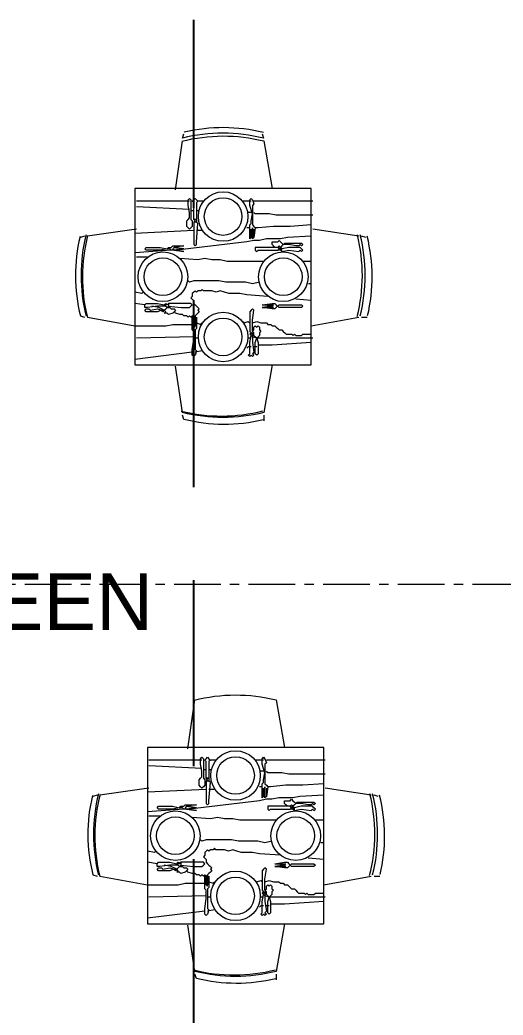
# Model space of a CAD drawing. Header units: millimetres. Extents: x 26027 to 581921, y 7230 to 233891.
# Drawn here: x 469147 to 470792, y 213980 to 217367 of the extents above; entities that cross this region are included whole.
import ezdxf

# ---------------------------------------------------------------- set-up
doc = ezdxf.new("R2010")
doc.units = ezdxf.units.MM
doc.header["$LTSCALE"] = 5
doc.linetypes.add('CENTER', pattern=[50.8, 31.75, -6.35, 6.35, -6.35])
for name, color, linetype in [('axes', 9, 'Continuous'), ('PDF2_Geometry', 7, 'Continuous'), ('PDF_Text', 7, 'Continuous')]:
    doc.layers.add(name, color=color, linetype=linetype)
doc.layers.add('PDF_Geometry', color=7, linetype='Continuous', true_color=0x809a5e)
doc.styles.add('PDF Arial', font='arial.ttf')

msp = doc.modelspace()

# ---------------------------------------------------------------- linework, layer by layer
at = {"layer": 'axes', "linetype": 'CENTER', "lineweight": 0}
msp.add_line((484308.8, 215445.3, 0), (460683, 215445.3, 0), dxfattribs=at)
at = {"layer": 'PDF2_Geometry', "lineweight": 5, "elevation": -2.4}
for points in [[(469972.5, 216979.2), (469976.7, 216964.7, 0.122576), (469700.9, 216964.9), (469705.7, 216979.2)], [(469698.7, 216954.5, -0.124036), (469977.3, 216955.4), (470005.9, 216793.4)], [(469352, 216630.2, 0.120122), (469353.1, 216359.8), (469367.4, 216355.1)], [(469377.9, 216633.6, 0.124036), (469377, 216355.1), (469538.9, 216326.5), (469558, 216326.5), (469586.6, 216326.5), (469615.2, 216326.5), (469643.8, 216326.5), (469667.6, 216331.2), (469696.2, 216331.2), (469715.2, 216331.2), (469734.3, 216331.2), (469739, 216336), (469743.8, 216331.2), (469748.6, 216336), (469762.9, 216331.2), (469767.6, 216336)], [(470005.9, 216193.1), (469977.3, 216031.1, -0.122576), (469700.9, 216031.1), (469677.1, 216188.3)], [(469976.1, 216006.2, -0.120122), (469705.7, 216007.3), (469700.9, 216021.6)], [(469741.1, 215052.1, -0.124036), (470019.7, 215053), (470048.3, 214891)], [(469394.4, 214727.9, 0.120122), (469395.5, 214457.5), (469409.8, 214452.7)], [(469420.3, 214731.3, 0.124036), (469419.4, 214452.7), (469581.3, 214424.1), (469600.4, 214424.1), (469629, 214424.1), (469657.6, 214424.1), (469686.2, 214424.1), (469710, 214428.9), (469738.6, 214428.9), (469757.6, 214428.9), (469776.7, 214428.9), (469781.4, 214433.7), (469786.2, 214428.9), (469791, 214433.7), (469805.3, 214428.9), (469810, 214433.7)], [(470048.3, 214290.7), (470019.7, 214128.7, -0.122576), (469743.3, 214128.7), (469719.5, 214286)], [(470018.5, 214103.8, -0.120122), (469748.1, 214104.9), (469743.3, 214119.2)]]:
    msp.add_lwpolyline(points, format="xyb", dxfattribs=at)
for points in [[(469677.1, 216788.6), (469700.9, 216955.4)], [(469724.8, 216750.5), (469543.7, 216750.5)], [(469724.8, 216760), (469724.8, 216760)], [(469724.8, 216760), (469724.8, 216760)], [(469729.5, 216755.3), (469729.5, 216755.3)], [(469739, 216679), (469739, 216640.9), (469739, 216602.8), (469743.8, 216598), (469748.6, 216602.8), (469748.6, 216612.3), (469753.3, 216674.3), (469748.6, 216679), (469739, 216679), (469743.8, 216683.8), (469739, 216688.6), (469739, 216717.2), (469739, 216745.7), (469734.3, 216750.5), (469739, 216755.3), (469743.8, 216760), (469748.6, 216755.3), (469753.3, 216750.5), (469748.6, 216745.7), (469748.6, 216717.2), (469748.6, 216688.6), (469748.6, 216679)], [(469734.3, 216750.5), (469734.3, 216750.5)], [(469739, 216755.3), (469739, 216755.3)], [(469748.6, 216755.3), (469748.6, 216755.3)], [(469748.6, 216755.3), (469748.6, 216755.3)], [(469772.4, 216750.5), (469753.3, 216750.5)], [(469934.4, 216750.5), (469905.8, 216750.5)], [(469934.4, 216760), (469934.4, 216760)], [(469939.2, 216755.3), (469934.4, 216760)], [(469939.2, 216755.3), (469939.2, 216755.3)], [(469939.2, 216755.3), (469939.2, 216755.3)], [(470144, 216750.5), (469943.9, 216750.5)], [(469724.8, 216721.9), (469543.7, 216731.4)], [(469739, 216717.2), (469729.5, 216717.2)], [(469758.1, 216717.2), (469748.6, 216717.2)], [(469934.4, 216712.4), (469924.9, 216712.4)], [(470144, 216702.9), (470020.1, 216702.9), (469996.3, 216707.6), (469967.7, 216707.6), (469948.7, 216707.6), (469943.9, 216712.4)], [(469720, 216688.6), (469720, 216688.6)], [(469724.8, 216693.3), (469724.8, 216693.3)], [(469724.8, 216693.3), (469724.8, 216693.3)], [(469729.5, 216698.1), (469729.5, 216698.1)], [(469729.5, 216688.6), (469729.5, 216688.6)], [(469729.5, 216688.6), (469729.5, 216688.6)], [(469734.3, 216683.8), (469734.3, 216683.8)], [(469748.6, 216688.6), (469739, 216688.6), (469748.6, 216688.6)], [(469739, 216688.6), (469739, 216688.6)], [(469739, 216679), (469739, 216679)], [(469748.6, 216688.6), (469748.6, 216688.6)], [(469748.6, 216679), (469748.6, 216679)], [(469934.4, 216674.3), (469934.4, 216674.3)], [(469939.2, 216679), (469939.2, 216679)], [(469543.7, 216655.2), (469377, 216631.4)], [(469739, 216650.5), (469538.9, 216640.9)], [(469720, 216660), (469720, 216660)], [(469729.5, 216660), (469729.5, 216660)], [(469767.6, 216650.5), (469748.6, 216650.5)], [(469929.6, 216660), (469920.1, 216660)], [(469929.6, 216669.5), (469929.6, 216669.5)], [(469934.4, 216655.2), (469934.4, 216655.2)], [(469939.2, 216660), (469939.2, 216660)], [(469939.2, 216660), (469939.2, 216660)], [(469943.9, 216664.7), (469943.9, 216664.7)], [(469943.9, 216655.2), (469943.9, 216655.2)], [(470139.3, 216669.5), (470067.8, 216664.7), (470010.6, 216664.7), (469958.2, 216660), (469948.7, 216660)], [(470301.2, 216631.4), (470144, 216655.2)], [(469367.4, 216631.4), (469353.1, 216626.6)], [(470139.3, 216631.4), (470058.3, 216626.6), (470034.4, 216621.9), (470005.9, 216621.9), (469986.8, 216621.9), (469963, 216617.1), (469943.9, 216617.1), (469920.1, 216612.3), (469681.9, 216583.7)], [(469934.4, 216626.6), (469934.4, 216626.6)], [(469943.9, 216626.6), (469943.9, 216626.6)], [(470005.9, 216612.3), (470005.9, 216612.3)], [(470039.2, 216607.6), (470039.2, 216607.6)], [(470039.2, 216607.6), (470039.2, 216607.6)], [(470105.9, 216607.6), (470105.9, 216607.6)], [(470105.9, 216607.6), (470105.9, 216607.6)], [(470325.1, 216626.6), (470310.8, 216631.4)], [(469662.8, 216583.7), (469538.9, 216574.2)], [(469572.3, 216588.5), (469572.3, 216588.5)], [(469572.3, 216588.5), (469572.3, 216588.5)], [(469572.3, 216588.5), (469572.3, 216588.5)], [(469577.1, 216593.3), (469577.1, 216593.3)], [(469658.1, 216588.5), (469658.1, 216588.5)], [(469662.8, 216593.3), (469662.8, 216593.3)], [(469662.8, 216583.7), (469662.8, 216583.7)], [(469672.3, 216593.3), (469672.3, 216593.3)], [(469672.3, 216583.7), (469672.3, 216583.7)], [(469705.7, 216598), (469705.7, 216598)], [(469705.7, 216588.5), (469705.7, 216588.5)], [(469705.7, 216588.5), (469705.7, 216588.5)], [(469705.7, 216579), (469705.7, 216579)], [(469739, 216602.8), (469739, 216602.8)], [(469748.6, 216602.8), (469748.6, 216602.8)], [(470029.7, 216588.5), (470024.9, 216593.3), (469986.8, 216593.3), (469948.7, 216593.3), (469948.7, 216583.7), (469953.4, 216579), (469958.2, 216583.7), (470024.9, 216583.7)], [(469948.7, 216593.3), (469948.7, 216593.3)], [(469948.7, 216583.7), (469948.7, 216583.7)], [(470005.9, 216602.8), (470005.9, 216602.8)], [(470024.9, 216583.7), (470024.9, 216583.7)], [(470034.4, 216583.7), (470039.2, 216579), (470063, 216583.7), (470096.4, 216579), (470101.1, 216583.7), (470105.9, 216579), (470110.7, 216583.7), (470105.9, 216588.5), (470101.1, 216593.3), (470063, 216593.3), (470039.2, 216588.5), (470034.4, 216593.3)], [(470034.4, 216593.3), (470034.4, 216593.3)], [(470034.4, 216583.7), (470034.4, 216583.7)], [(470039.2, 216598), (470039.2, 216598)], [(470039.2, 216579), (470039.2, 216588.5)], [(470044, 216602.8), (470044, 216602.8)], [(470101.1, 216593.3), (470101.1, 216593.3)], [(470101.1, 216593.3), (470101.1, 216593.3)], [(470105.9, 216588.5), (470105.9, 216588.5)], [(470105.9, 216579), (470105.9, 216579)], [(469581.8, 216559.9), (469543.7, 216559.9)], [(469977.3, 216545.6), (469948.7, 216545.6), (469910.6, 216545.6), (469882, 216545.6), (469853.4, 216545.6), (469829.6, 216550.4), (469801, 216550.4), (469777.2, 216555.2), (469753.3, 216550.4), (469691.4, 216555.2)], [(470139.3, 216545.6), (470110.7, 216545.6)], [(469963, 216474.2), (469939.2, 216469.4), (469915.3, 216474.2), (469896.3, 216474.2), (469867.7, 216474.2), (469848.6, 216474.2), (469824.8, 216478.9), (469805.8, 216478.9), (469786.7, 216478.9), (469767.6, 216478.9), (469758.1, 216478.9), (469739, 216478.9), (469724.8, 216474.2), (469720, 216478.9)], [(470139.3, 216469.4), (470129.7, 216469.4)], [(469567.5, 216440.8), (469562.8, 216436.1), (469538.9, 216440.8)], [(469991.6, 216426.5), (469920.1, 216431.3), (469896.3, 216436.1), (469877.2, 216436.1), (469858.2, 216436.1), (469843.9, 216440.8), (469829.6, 216445.6), (469815.3, 216440.8), (469801, 216445.6), (469791.5, 216445.6), (469781.9, 216445.6), (469772.4, 216445.6), (469767.6, 216450.3), (469762.9, 216445.6), (469753.3, 216445.6), (469748.6, 216440.8), (469743.8, 216445.6), (469739, 216440.8), (469734.3, 216436.1), (469734.3, 216426.5), (469729.5, 216421.8), (469734.3, 216417), (469739, 216412.2), (469739, 216402.7), (469743.8, 216397.9), (469748.6, 216393.2), (469753.3, 216388.4), (469758.1, 216383.6), (469753.3, 216378.9), (469758.1, 216374.1), (469753.3, 216369.4), (469748.6, 216364.6), (469743.8, 216359.8), (469739, 216355.1), (469734.3, 216359.8), (469729.5, 216355.1), (469724.8, 216359.8), (469720, 216355.1), (469715.2, 216359.8), (469705.7, 216359.8), (469700.9, 216364.6), (469691.4, 216364.6), (469677.1, 216369.4), (469672.3, 216374.1)], [(469572.3, 216397.9), (469538.9, 216402.7)], [(469577.1, 216402.7), (469577.1, 216402.7)], [(469577.1, 216402.7), (469577.1, 216402.7)], [(469639, 216397.9), (469643.8, 216393.2), (469643.8, 216402.7)], [(469653.3, 216393.2), (469696.2, 216388.4), (469724.8, 216388.4), (469729.5, 216393.2), (469734.3, 216397.9), (469729.5, 216402.7), (469720, 216402.7), (469653.3, 216402.7)], [(469653.3, 216402.7), (469653.3, 216402.7)], [(470139.3, 216412.2), (470086.8, 216417)], [(469572.3, 216388.4), (469572.3, 216388.4)], [(469572.3, 216388.4), (469572.3, 216388.4)], [(469572.3, 216378.9), (469572.3, 216378.9)], [(469572.3, 216378.9), (469572.3, 216378.9)], [(469577.1, 216374.1), (469577.1, 216374.1)], [(469581.8, 216388.4), (469581.8, 216388.4)], [(469639, 216378.9), (469619.9, 216388.4), (469596.1, 216393.2)], [(469639, 216378.9), (469639, 216378.9)], [(469639, 216378.9), (469639, 216378.9)], [(469643.8, 216393.2), (469643.8, 216393.2)], [(469643.8, 216383.6), (469643.8, 216383.6)], [(469648.5, 216369.4), (469648.5, 216369.4)], [(469653.3, 216393.2), (469653.3, 216393.2)], [(469667.6, 216369.4), (469667.6, 216369.4)], [(469672.3, 216383.6), (469672.3, 216383.6)], [(469729.5, 216393.2), (469729.5, 216393.2)], [(469943.9, 216302.7), (469939.2, 216307.4), (469943.9, 216312.2), (469943.9, 216321.7), (469948.7, 216326.5), (469953.4, 216321.7), (469958.2, 216326.5), (469963, 216321.7), (469963, 216312.2), (469967.7, 216307.4), (469963, 216302.7), (469963, 216293.1), (469958.2, 216288.4), (469953.4, 216283.6), (469958.2, 216269.3), (469958.2, 216240.7), (469958.2, 216231.2), (469953.4, 216226.4), (469948.7, 216231.2), (469948.7, 216240.7), (469948.7, 216269.3), (469953.4, 216283.6), (469948.7, 216288.4), (469943.9, 216293.1), (469943.9, 216302.7), (469939.2, 216307.4), (469939.2, 216345.5), (469943.9, 216378.9), (469939.2, 216383.6), (469934.4, 216378.9), (469929.6, 216374.1), (469929.6, 216307.4), (469934.4, 216302.7), (469943.9, 216302.7), (469939.2, 216297.9), (469939.2, 216288.4), (469939.2, 216269.3), (469943.9, 216236), (469939.2, 216231.2), (469943.9, 216226.4), (469939.2, 216221.7), (469934.4, 216226.4), (469929.6, 216221.7), (469924.9, 216226.4), (469929.6, 216231.2), (469929.6, 216269.3), (469934.4, 216293.1), (469929.6, 216297.9)], [(469934.4, 216378.9), (469934.4, 216378.9)], [(469939.2, 216383.6), (469939.2, 216383.6)], [(469972.5, 216397.9), (469972.5, 216397.9)], [(469972.5, 216397.9), (469972.5, 216397.9)], [(469972.5, 216388.4), (469972.5, 216388.4)], [(469972.5, 216388.4), (469972.5, 216388.4)], [(470005.9, 216393.2), (470005.9, 216393.2)], [(470005.9, 216393.2), (470005.9, 216393.2)], [(470020.1, 216397.9), (470020.1, 216397.9)], [(470020.1, 216388.4), (470020.1, 216388.4)], [(470105.9, 216397.9), (470105.9, 216397.9)], [(470105.9, 216388.4), (470105.9, 216388.4)], [(470110.7, 216393.2), (470110.7, 216393.2)], [(470110.7, 216393.2), (470110.7, 216393.2)], [(469739, 216221.7), (469734.3, 216226.4), (469734.3, 216236), (469734.3, 216245.5), (469739, 216278.8), (469739, 216297.9), (469739, 216307.4), (469734.3, 216312.2), (469734.3, 216321.7), (469734.3, 216359.8), (469739, 216326.5), (469739, 216355.1), (469739, 216326.5), (469743.8, 216321.7), (469743.8, 216359.8), (469748.6, 216326.5), (469748.6, 216355.1), (469748.6, 216326.5), (469748.6, 216316.9), (469743.8, 216312.2), (469743.8, 216302.7), (469743.8, 216274.1), (469743.8, 216245.5), (469748.6, 216240.7), (469743.8, 216226.4), (469739, 216221.7), (469743.8, 216226.4)], [(469734.3, 216359.8), (469734.3, 216359.8)], [(469739, 216355.1), (469739, 216355.1)], [(469743.8, 216359.8), (469743.8, 216359.8)], [(469748.6, 216355.1), (469748.6, 216355.1)], [(469905.8, 216340.8), (469910.6, 216336), (469924.9, 216340.8), (469929.6, 216336)], [(469939.2, 216336), (469953.4, 216340.8), (469967.7, 216336), (469977.3, 216336), (469986.8, 216336), (469991.6, 216331.2), (470001.1, 216331.2), (470005.9, 216326.5), (470015.4, 216326.5), (470020.1, 216321.7), (470024.9, 216316.9), (470029.7, 216312.2), (470039.2, 216312.2), (470044, 216307.4), (470048.7, 216302.7), (470053.5, 216297.9), (470063, 216297.9), (470072.6, 216297.9), (470077.3, 216293.1), (470082.1, 216297.9), (470086.8, 216293.1), (470096.4, 216293.1), (470105.9, 216293.1), (470110.7, 216297.9), (470139.3, 216297.9)], [(470139.3, 216326.5), (470301.2, 216355.1)], [(470310.8, 216355.1), (470329.8, 216355.1)], [(469734.3, 216312.2), (469734.3, 216312.2)], [(469739, 216326.5), (469739, 216326.5)], [(469739, 216307.4), (469739, 216307.4)], [(469743.8, 216321.7), (469743.8, 216321.7)], [(469743.8, 216302.7), (469743.8, 216302.7)], [(469748.6, 216326.5), (469748.6, 216326.5)], [(469748.6, 216316.9), (469748.6, 216316.9)], [(469939.2, 216297.9), (469929.6, 216297.9), (469934.4, 216302.7)], [(469739, 216288.4), (469543.7, 216283.6)], [(469753.3, 216283.6), (469743.8, 216283.6)], [(469934.4, 216283.6), (469924.9, 216283.6)], [(469929.6, 216297.9), (469929.6, 216297.9)], [(470144, 216283.6), (469953.4, 216283.6), (469939.2, 216288.4), (469934.4, 216293.1)], [(469939.2, 216297.9), (469939.2, 216297.9)], [(469943.9, 216293.1), (469943.9, 216293.1)], [(469948.7, 216288.4), (469948.7, 216288.4)], [(469948.7, 216288.4), (469948.7, 216288.4)], [(469958.2, 216288.4), (469958.2, 216288.4)], [(469958.2, 216288.4), (469958.2, 216288.4)], [(470139.3, 216269.3), (470005.9, 216259.8), (469977.3, 216259.8), (469958.2, 216259.8)], [(469963, 216293.1), (469963, 216293.1)], [(469734.3, 216236), (469538.9, 216212.1)], [(469767.6, 216240.7), (469743.8, 216236)], [(469934.4, 216255), (469924.9, 216255), (469920.1, 216250.2)], [(469953.4, 216255), (469943.9, 216255)], [(469739, 216221.7), (469739, 216221.7)], [(469743.8, 216226.4), (469743.8, 216226.4)], [(469743.8, 216226.4), (469743.8, 216226.4)], [(469929.6, 216231.2), (469929.6, 216231.2)], [(469943.9, 216226.4), (469943.9, 216226.4)], [(469953.4, 216226.4), (469953.4, 216226.4)], [(469953.4, 216226.4), (469953.4, 216226.4)], [(469953.4, 216226.4), (469953.4, 216226.4)], [(469953.4, 216226.4), (469953.4, 216226.4)], [(469953.4, 216226.4), (469953.4, 216226.4)], [(469977.3, 216021.6), (469977.3, 216002.5)], [(469719.5, 214886.3), (469743.3, 215053)], [(469767.2, 214848.2), (469586.1, 214848.2)], [(469767.2, 214857.7), (469767.2, 214857.7)], [(469767.2, 214857.7), (469767.2, 214857.7)], [(469771.9, 214852.9), (469771.9, 214852.9)], [(469781.4, 214776.7), (469781.4, 214738.6), (469781.4, 214700.5), (469786.2, 214695.7), (469791, 214700.5), (469791, 214710), (469795.7, 214771.9), (469791, 214776.7), (469781.4, 214776.7), (469786.2, 214781.5), (469781.4, 214786.2), (469781.4, 214814.8), (469781.4, 214843.4), (469776.7, 214848.2), (469781.4, 214852.9), (469786.2, 214857.7), (469791, 214852.9), (469795.7, 214848.2), (469791, 214843.4), (469791, 214814.8), (469791, 214786.2), (469791, 214776.7)], [(469776.7, 214848.2), (469776.7, 214848.2)], [(469781.4, 214852.9), (469781.4, 214852.9)], [(469791, 214852.9), (469791, 214852.9)], [(469791, 214852.9), (469791, 214852.9)], [(469814.8, 214848.2), (469795.7, 214848.2)], [(469976.8, 214848.2), (469948.2, 214848.2)], [(469976.8, 214857.7), (469976.8, 214857.7)], [(469981.6, 214852.9), (469976.8, 214857.7)], [(469981.6, 214852.9), (469981.6, 214852.9)], [(469981.6, 214852.9), (469981.6, 214852.9)], [(470186.4, 214848.2), (469986.3, 214848.2)], [(469767.2, 214819.6), (469586.1, 214829.1)], [(469781.4, 214814.8), (469771.9, 214814.8)], [(469800.5, 214814.8), (469791, 214814.8)], [(469976.8, 214810), (469967.3, 214810)], [(470186.4, 214800.5), (470062.5, 214800.5), (470038.7, 214805.3), (470010.1, 214805.3), (469991.1, 214805.3), (469986.3, 214810)], [(469762.4, 214786.2), (469762.4, 214786.2)], [(469767.2, 214791), (469767.2, 214791)], [(469767.2, 214791), (469767.2, 214791)], [(469771.9, 214795.7), (469771.9, 214795.7)], [(469771.9, 214786.2), (469771.9, 214786.2)], [(469771.9, 214786.2), (469771.9, 214786.2)], [(469776.7, 214781.5), (469776.7, 214781.5)], [(469791, 214786.2), (469781.4, 214786.2), (469791, 214786.2)], [(469781.4, 214786.2), (469781.4, 214786.2)], [(469781.4, 214776.7), (469781.4, 214776.7)], [(469791, 214786.2), (469791, 214786.2)], [(469791, 214776.7), (469791, 214776.7)], [(469981.6, 214776.7), (469981.6, 214776.7)], [(469586.1, 214752.9), (469419.4, 214729)], [(469781.4, 214748.1), (469581.3, 214738.6)], [(469762.4, 214757.6), (469762.4, 214757.6)], [(469771.9, 214757.6), (469771.9, 214757.6)], [(469810, 214748.1), (469791, 214748.1)], [(469972, 214757.6), (469962.5, 214757.6)], [(469972, 214767.2), (469972, 214767.2)], [(469976.8, 214771.9), (469976.8, 214771.9)], [(469976.8, 214752.9), (469976.8, 214752.9)], [(469981.6, 214757.6), (469981.6, 214757.6)], [(469981.6, 214757.6), (469981.6, 214757.6)], [(469986.3, 214762.4), (469986.3, 214762.4)], [(469986.3, 214752.9), (469986.3, 214752.9)], [(470181.7, 214767.2), (470110.2, 214762.4), (470053, 214762.4), (470000.6, 214757.6), (469991.1, 214757.6)], [(470343.6, 214729), (470186.4, 214752.9)], [(469409.8, 214729), (469395.5, 214724.3)], [(470181.7, 214729), (470100.7, 214724.3), (470076.8, 214719.5), (470048.3, 214719.5), (470029.2, 214719.5), (470005.4, 214714.8), (469986.3, 214714.8), (469962.5, 214710), (469724.3, 214681.4)], [(469976.8, 214724.3), (469976.8, 214724.3)], [(469986.3, 214724.3), (469986.3, 214724.3)], [(470048.3, 214710), (470048.3, 214710)], [(470367.5, 214724.3), (470353.2, 214729)], [(469705.2, 214681.4), (469581.3, 214671.9)], [(469614.7, 214686.2), (469614.7, 214686.2)], [(469614.7, 214686.2), (469614.7, 214686.2)], [(469614.7, 214686.2), (469614.7, 214686.2)], [(469619.5, 214690.9), (469619.5, 214690.9)], [(469700.5, 214686.2), (469700.5, 214686.2)], [(469705.2, 214690.9), (469705.2, 214690.9)], [(469705.2, 214681.4), (469705.2, 214681.4)], [(469714.7, 214690.9), (469714.7, 214690.9)], [(469714.7, 214681.4), (469714.7, 214681.4)], [(469748.1, 214695.7), (469748.1, 214695.7)], [(469748.1, 214686.2), (469748.1, 214686.2)], [(469748.1, 214686.2), (469748.1, 214686.2)], [(469748.1, 214676.6), (469748.1, 214676.6)], [(469781.4, 214700.5), (469781.4, 214700.5)], [(469791, 214700.5), (469791, 214700.5)], [(470072.1, 214686.2), (470067.3, 214690.9), (470029.2, 214690.9), (469991.1, 214690.9), (469991.1, 214681.4), (469995.8, 214676.6), (470000.6, 214681.4), (470067.3, 214681.4)], [(469991.1, 214690.9), (469991.1, 214690.9)], [(469991.1, 214681.4), (469991.1, 214681.4)], [(470048.3, 214700.5), (470048.3, 214700.5)], [(470067.3, 214681.4), (470067.3, 214681.4)], [(470076.8, 214681.4), (470081.6, 214676.6), (470105.4, 214681.4), (470138.8, 214676.6), (470143.5, 214681.4), (470148.3, 214676.6), (470153.1, 214681.4), (470148.3, 214686.2), (470143.5, 214690.9), (470105.4, 214690.9), (470081.6, 214686.2), (470076.8, 214690.9)], [(470076.8, 214690.9), (470076.8, 214690.9)], [(470076.8, 214681.4), (470076.8, 214681.4)], [(470081.6, 214705.2), (470081.6, 214705.2)], [(470081.6, 214705.2), (470081.6, 214705.2)], [(470081.6, 214695.7), (470081.6, 214695.7)], [(470081.6, 214676.6), (470081.6, 214686.2)], [(470086.4, 214700.5), (470086.4, 214700.5)], [(470143.5, 214690.9), (470143.5, 214690.9)], [(470143.5, 214690.9), (470143.5, 214690.9)], [(470148.3, 214705.2), (470148.3, 214705.2)], [(470148.3, 214705.2), (470148.3, 214705.2)], [(470148.3, 214686.2), (470148.3, 214686.2)], [(470148.3, 214676.6), (470148.3, 214676.6)], [(469624.2, 214657.6), (469586.1, 214657.6)], [(470019.7, 214643.3), (469991.1, 214643.3), (469953, 214643.3), (469924.4, 214643.3), (469895.8, 214643.3), (469872, 214648.1), (469843.4, 214648.1), (469819.6, 214652.8), (469795.7, 214648.1), (469733.8, 214652.8)], [(470181.7, 214643.3), (470153.1, 214643.3)], [(470005.4, 214571.8), (469981.6, 214567.1), (469957.7, 214571.8), (469938.7, 214571.8), (469910.1, 214571.8), (469891, 214571.8), (469867.2, 214576.6), (469848.1, 214576.6), (469829.1, 214576.6), (469810, 214576.6), (469800.5, 214576.6), (469781.4, 214576.6), (469767.2, 214571.8), (469762.4, 214576.6)], [(469609.9, 214538.5), (469605.2, 214533.7), (469581.3, 214538.5)], [(470034, 214524.2), (469962.5, 214528.9), (469938.7, 214533.7), (469919.6, 214533.7), (469900.6, 214533.7), (469886.3, 214538.5), (469872, 214543.2), (469857.7, 214538.5), (469843.4, 214543.2), (469833.9, 214543.2), (469824.3, 214543.2), (469814.8, 214543.2), (469810, 214548), (469805.3, 214543.2), (469795.7, 214543.2), (469791, 214538.5), (469786.2, 214543.2), (469781.4, 214538.5), (469776.7, 214533.7), (469776.7, 214524.2), (469771.9, 214519.4), (469776.7, 214514.7), (469781.4, 214509.9), (469781.4, 214500.4), (469786.2, 214495.6), (469791, 214490.8), (469795.7, 214486.1), (469800.5, 214481.3), (469795.7, 214476.5), (469800.5, 214471.8), (469795.7, 214467), (469791, 214462.2), (469786.2, 214457.5), (469781.4, 214452.7), (469776.7, 214457.5), (469771.9, 214452.7), (469767.2, 214457.5), (469762.4, 214452.7), (469757.6, 214457.5), (469748.1, 214457.5), (469743.3, 214462.2), (469733.8, 214462.2), (469719.5, 214467), (469714.7, 214471.8)], [(470181.7, 214567.1), (470172.1, 214567.1)], [(470181.7, 214509.9), (470129.2, 214514.7)], [(469614.7, 214495.6), (469581.3, 214500.4)], [(469614.7, 214486.1), (469614.7, 214486.1)], [(469614.7, 214486.1), (469614.7, 214486.1)], [(469614.7, 214476.5), (469614.7, 214476.5)], [(469614.7, 214476.5), (469614.7, 214476.5)], [(469619.5, 214500.4), (469619.5, 214500.4)], [(469619.5, 214500.4), (469619.5, 214500.4)], [(469619.5, 214471.8), (469619.5, 214471.8)], [(469624.2, 214486.1), (469624.2, 214486.1)], [(469681.4, 214476.5), (469662.3, 214486.1), (469638.5, 214490.8)], [(469681.4, 214495.6), (469686.2, 214490.8), (469686.2, 214500.4)], [(469681.4, 214476.5), (469681.4, 214476.5)], [(469681.4, 214476.5), (469681.4, 214476.5)], [(469686.2, 214490.8), (469686.2, 214490.8)], [(469686.2, 214481.3), (469686.2, 214481.3)], [(469695.7, 214490.8), (469738.6, 214486.1), (469767.2, 214486.1), (469771.9, 214490.8), (469776.7, 214495.6), (469771.9, 214500.4), (469762.4, 214500.4), (469695.7, 214500.4)], [(469695.7, 214500.4), (469695.7, 214500.4)], [(469695.7, 214490.8), (469695.7, 214490.8)], [(469714.7, 214481.3), (469714.7, 214481.3)], [(469771.9, 214490.8), (469771.9, 214490.8)], [(469986.3, 214400.3), (469981.6, 214405.1), (469986.3, 214409.8), (469986.3, 214419.4), (469991.1, 214424.1), (469995.8, 214419.4), (470000.6, 214424.1), (470005.4, 214419.4), (470005.4, 214409.8), (470010.1, 214405.1), (470005.4, 214400.3), (470005.4, 214390.8), (470000.6, 214386), (469995.8, 214381.2), (470000.6, 214367), (470000.6, 214338.4), (470000.6, 214328.8), (469995.8, 214324.1), (469991.1, 214328.8), (469991.1, 214338.4), (469991.1, 214367), (469995.8, 214381.2), (469991.1, 214386), (469986.3, 214390.8), (469986.3, 214400.3), (469981.6, 214405.1), (469981.6, 214443.2), (469986.3, 214476.5), (469981.6, 214481.3), (469976.8, 214476.5), (469972, 214471.8), (469972, 214405.1), (469976.8, 214400.3), (469986.3, 214400.3), (469981.6, 214395.5), (469981.6, 214386), (469981.6, 214367), (469986.3, 214333.6), (469981.6, 214328.8), (469986.3, 214324.1), (469981.6, 214319.3), (469976.8, 214324.1), (469972, 214319.3), (469967.3, 214324.1), (469972, 214328.8), (469972, 214367), (469976.8, 214390.8), (469972, 214395.5)], [(469976.8, 214476.5), (469976.8, 214476.5)], [(469981.6, 214481.3), (469981.6, 214481.3)], [(470014.9, 214495.6), (470014.9, 214495.6)], [(470014.9, 214495.6), (470014.9, 214495.6)], [(470014.9, 214486.1), (470014.9, 214486.1)], [(470014.9, 214486.1), (470014.9, 214486.1)], [(470048.3, 214490.8), (470048.3, 214490.8)], [(470048.3, 214490.8), (470048.3, 214490.8)], [(470062.5, 214495.6), (470062.5, 214495.6)], [(470062.5, 214486.1), (470062.5, 214486.1)], [(470148.3, 214495.6), (470148.3, 214495.6)], [(470148.3, 214486.1), (470148.3, 214486.1)], [(470153.1, 214490.8), (470153.1, 214490.8)], [(470153.1, 214490.8), (470153.1, 214490.8)], [(469690.9, 214467), (469690.9, 214467)], [(469710, 214467), (469710, 214467)], [(469781.4, 214319.3), (469776.7, 214324.1), (469776.7, 214333.6), (469776.7, 214343.1), (469781.4, 214376.5), (469781.4, 214395.5), (469781.4, 214405.1), (469776.7, 214409.8), (469776.7, 214419.4), (469776.7, 214457.5), (469781.4, 214424.1), (469781.4, 214452.7), (469781.4, 214424.1), (469786.2, 214419.4), (469786.2, 214457.5), (469791, 214424.1), (469791, 214452.7), (469791, 214424.1), (469791, 214414.6), (469786.2, 214409.8), (469786.2, 214400.3), (469786.2, 214371.7), (469786.2, 214343.1), (469791, 214338.4), (469786.2, 214324.1), (469781.4, 214319.3), (469786.2, 214324.1)], [(469776.7, 214457.5), (469776.7, 214457.5)], [(469781.4, 214452.7), (469781.4, 214452.7)], [(469786.2, 214457.5), (469786.2, 214457.5)], [(469791, 214452.7), (469791, 214452.7)], [(469948.2, 214438.4), (469953, 214433.7), (469967.3, 214438.4), (469972, 214433.7)], [(469981.6, 214433.7), (469995.8, 214438.4), (470010.1, 214433.7), (470019.7, 214433.7), (470029.2, 214433.7), (470034, 214428.9), (470043.5, 214428.9), (470048.3, 214424.1), (470057.8, 214424.1), (470062.5, 214419.4), (470067.3, 214414.6), (470072.1, 214409.8), (470081.6, 214409.8), (470086.4, 214405.1), (470091.1, 214400.3), (470095.9, 214395.5), (470105.4, 214395.5), (470115, 214395.5), (470119.7, 214390.8), (470124.5, 214395.5), (470129.2, 214390.8), (470138.8, 214390.8), (470148.3, 214390.8), (470153.1, 214395.5), (470181.7, 214395.5)], [(470181.7, 214424.1), (470343.6, 214452.7)], [(470353.2, 214452.7), (470372.2, 214452.7)], [(469776.7, 214409.8), (469776.7, 214409.8)], [(469781.4, 214424.1), (469781.4, 214424.1)], [(469781.4, 214405.1), (469781.4, 214405.1)], [(469786.2, 214419.4), (469786.2, 214419.4)], [(469791, 214424.1), (469791, 214424.1)], [(469791, 214414.6), (469791, 214414.6)], [(469781.4, 214386), (469586.1, 214381.2)], [(469786.2, 214400.3), (469786.2, 214400.3)], [(469795.7, 214381.2), (469786.2, 214381.2)], [(469976.8, 214381.2), (469967.3, 214381.2)], [(469981.6, 214395.5), (469972, 214395.5), (469976.8, 214400.3)], [(469972, 214395.5), (469972, 214395.5)], [(470186.4, 214381.2), (469995.8, 214381.2), (469981.6, 214386), (469976.8, 214390.8)], [(469981.6, 214395.5), (469981.6, 214395.5)], [(469986.3, 214390.8), (469986.3, 214390.8)], [(469991.1, 214386), (469991.1, 214386)], [(469991.1, 214386), (469991.1, 214386)], [(470000.6, 214386), (470000.6, 214386)], [(470000.6, 214386), (470000.6, 214386)], [(470005.4, 214390.8), (470005.4, 214390.8)], [(469810, 214338.4), (469786.2, 214333.6)], [(469976.8, 214352.7), (469967.3, 214352.7), (469962.5, 214347.9)], [(469995.8, 214352.7), (469986.3, 214352.7)], [(470181.7, 214367), (470048.3, 214357.4), (470019.7, 214357.4), (470000.6, 214357.4)], [(469776.7, 214333.6), (469581.3, 214309.8)], [(469781.4, 214319.3), (469781.4, 214319.3)], [(469786.2, 214324.1), (469786.2, 214324.1)], [(469786.2, 214324.1), (469786.2, 214324.1)], [(469972, 214328.8), (469972, 214328.8)], [(469986.3, 214324.1), (469986.3, 214324.1)], [(469995.8, 214324.1), (469995.8, 214324.1)], [(469995.8, 214324.1), (469995.8, 214324.1)], [(469995.8, 214324.1), (469995.8, 214324.1)], [(469995.8, 214324.1), (469995.8, 214324.1)], [(469995.8, 214324.1), (469995.8, 214324.1)], [(470019.7, 214119.2), (470019.7, 214100.2)]]:
    msp.add_lwpolyline(points, dxfattribs=at)
for points in [[(469538.9, 216793.4), (469538.9, 216193.1), (470139.3, 216193.1), (470139.3, 216793.4)], [(469715.2, 216683.8), (469720, 216688.6), (469724.8, 216693.3), (469724.8, 216702.9), (469724.8, 216712.4), (469720, 216736.2), (469720, 216745.7), (469720, 216755.3), (469724.8, 216760), (469729.5, 216755.3), (469729.5, 216745.7), (469729.5, 216736.2), (469729.5, 216717.2), (469729.5, 216698.1), (469729.5, 216688.6), (469734.3, 216683.8), (469734.3, 216674.3), (469734.3, 216664.7), (469729.5, 216660), (469724.8, 216655.2), (469720, 216660), (469715.2, 216664.7), (469715.2, 216674.3)], [(469934.4, 216655.2), (469934.4, 216626.6), (469929.6, 216621.9), (469929.6, 216660), (469929.6, 216669.5), (469934.4, 216674.3), (469934.4, 216683.8), (469939.2, 216707.6), (469929.6, 216736.2), (469929.6, 216745.7), (469929.6, 216755.3), (469934.4, 216760), (469939.2, 216755.3), (469943.9, 216741), (469939.2, 216736.2), (469939.2, 216707.6), (469939.2, 216679), (469939.2, 216669.5), (469943.9, 216664.7), (469948.7, 216660), (469943.9, 216626.6), (469943.9, 216655.2), (469943.9, 216626.6), (469939.2, 216621.9), (469939.2, 216660), (469934.4, 216626.6)], [(470029.7, 216617.1), (470034.4, 216612.3), (470039.2, 216607.6), (470044, 216602.8), (470048.7, 216607.6), (470067.8, 216607.6), (470086.8, 216607.6), (470096.4, 216607.6), (470105.9, 216607.6), (470110.7, 216602.8), (470105.9, 216598), (470101.1, 216602.8), (470096.4, 216598), (470086.8, 216598), (470063, 216602.8), (470053.5, 216602.8), (470044, 216602.8), (470039.2, 216598), (470034.4, 216593.3), (470029.7, 216598), (470024.9, 216593.3), (470015.4, 216593.3), (470010.6, 216598), (470005.9, 216602.8), (470005.9, 216612.3), (470015.4, 216612.3), (470024.9, 216612.3)], [(469572.3, 216588.5), (469577.1, 216593.3), (469586.6, 216593.3), (469596.1, 216593.3), (469624.7, 216593.3), (469648.5, 216588.5), (469624.7, 216583.7), (469596.1, 216583.7), (469586.6, 216583.7), (469577.1, 216583.7)], [(469662.8, 216583.7), (469658.1, 216588.5), (469648.5, 216588.5), (469653.3, 216593.3), (469662.8, 216593.3), (469667.6, 216598), (469677.1, 216598), (469705.7, 216598), (469672.3, 216593.3), (469705.7, 216588.5), (469672.3, 216583.7), (469705.7, 216579), (469672.3, 216583.7)], [(469672.3, 216583.7), (469705.7, 216588.5), (469672.3, 216593.3), (469667.6, 216588.5)], [(470034.4, 216583.7), (470024.9, 216583.7), (470029.7, 216588.5), (470034.4, 216593.3)], [(469648.5, 216397.9), (469653.3, 216402.7), (469653.3, 216393.2), (469648.5, 216388.4), (469643.8, 216393.2), (469615.2, 216393.2), (469581.8, 216388.4), (469572.3, 216388.4), (469572.3, 216397.9), (469577.1, 216402.7), (469586.6, 216402.7), (469615.2, 216402.7), (469639, 216397.9), (469643.8, 216402.7)], [(470020.1, 216397.9), (470024.9, 216393.2), (470020.1, 216388.4), (470015.4, 216383.6), (470005.9, 216383.6), (469972.5, 216388.4), (470005.9, 216393.2), (469972.5, 216397.9), (470005.9, 216402.7), (470015.4, 216402.7)], [(469653.3, 216364.6), (469648.5, 216369.4), (469639, 216369.4), (469643.8, 216374.1), (469639, 216378.9), (469634.2, 216374.1), (469629.5, 216378.9), (469615.2, 216374.1), (469596.1, 216374.1), (469586.6, 216374.1), (469577.1, 216374.1), (469572.3, 216378.9), (469577.1, 216383.6), (469586.6, 216383.6), (469591.4, 216378.9), (469615.2, 216383.6), (469629.5, 216378.9), (469639, 216378.9), (469643.8, 216383.6), (469648.5, 216388.4), (469658.1, 216388.4), (469662.8, 216383.6), (469672.3, 216383.6), (469677.1, 216378.9), (469672.3, 216374.1), (469667.6, 216369.4)], [(470010.6, 216397.9), (470005.9, 216393.2), (469972.5, 216397.9)], [(469972.5, 216388.4), (470010.6, 216388.4), (470005.9, 216393.2)], [(470105.9, 216397.9), (470110.7, 216393.2), (470105.9, 216388.4), (470096.4, 216388.4), (470086.8, 216388.4), (470058.3, 216388.4), (470029.7, 216388.4), (470024.9, 216393.2), (470029.7, 216397.9), (470058.3, 216397.9), (470086.8, 216397.9), (470096.4, 216397.9)], [(469581.3, 214891), (469581.3, 214290.7), (470181.7, 214290.7), (470181.7, 214891)], [(469757.6, 214781.5), (469762.4, 214786.2), (469767.2, 214791), (469767.2, 214800.5), (469767.2, 214810), (469762.4, 214833.9), (469762.4, 214843.4), (469762.4, 214852.9), (469767.2, 214857.7), (469771.9, 214852.9), (469771.9, 214843.4), (469771.9, 214833.9), (469771.9, 214814.8), (469771.9, 214795.7), (469771.9, 214786.2), (469776.7, 214781.5), (469776.7, 214771.9), (469776.7, 214762.4), (469771.9, 214757.6), (469767.2, 214752.9), (469762.4, 214757.6), (469757.6, 214762.4), (469757.6, 214771.9)], [(469976.8, 214752.9), (469976.8, 214724.3), (469972, 214719.5), (469972, 214757.6), (469972, 214767.2), (469976.8, 214771.9), (469976.8, 214781.5), (469981.6, 214805.3), (469972, 214833.9), (469972, 214843.4), (469972, 214852.9), (469976.8, 214857.7), (469981.6, 214852.9), (469986.3, 214838.6), (469981.6, 214833.9), (469981.6, 214805.3), (469981.6, 214776.7), (469981.6, 214767.2), (469986.3, 214762.4), (469991.1, 214757.6), (469986.3, 214724.3), (469986.3, 214752.9), (469986.3, 214724.3), (469981.6, 214719.5), (469981.6, 214757.6), (469976.8, 214724.3)], [(470072.1, 214714.8), (470076.8, 214710), (470081.6, 214705.2), (470086.4, 214700.5), (470091.1, 214705.2), (470110.2, 214705.2), (470129.2, 214705.2), (470138.8, 214705.2), (470148.3, 214705.2), (470153.1, 214700.5), (470148.3, 214695.7), (470143.5, 214700.5), (470138.8, 214695.7), (470129.2, 214695.7), (470105.4, 214700.5), (470095.9, 214700.5), (470086.4, 214700.5), (470081.6, 214695.7), (470076.8, 214690.9), (470072.1, 214695.7), (470067.3, 214690.9), (470057.8, 214690.9), (470053, 214695.7), (470048.3, 214700.5), (470048.3, 214710), (470057.8, 214710), (470067.3, 214710)], [(469614.7, 214686.2), (469619.5, 214690.9), (469629, 214690.9), (469638.5, 214690.9), (469667.1, 214690.9), (469690.9, 214686.2), (469667.1, 214681.4), (469638.5, 214681.4), (469629, 214681.4), (469619.5, 214681.4)], [(469705.2, 214681.4), (469700.5, 214686.2), (469690.9, 214686.2), (469695.7, 214690.9), (469705.2, 214690.9), (469710, 214695.7), (469719.5, 214695.7), (469748.1, 214695.7), (469714.7, 214690.9), (469748.1, 214686.2), (469714.7, 214681.4), (469748.1, 214676.6), (469714.7, 214681.4)], [(469714.7, 214681.4), (469748.1, 214686.2), (469714.7, 214690.9), (469710, 214686.2)], [(470076.8, 214681.4), (470067.3, 214681.4), (470072.1, 214686.2), (470076.8, 214690.9)], [(469690.9, 214495.6), (469695.7, 214500.4), (469695.7, 214490.8), (469690.9, 214486.1), (469686.2, 214490.8), (469657.6, 214490.8), (469624.2, 214486.1), (469614.7, 214486.1), (469614.7, 214495.6), (469619.5, 214500.4), (469629, 214500.4), (469657.6, 214500.4), (469681.4, 214495.6), (469686.2, 214500.4)], [(469695.7, 214462.2), (469690.9, 214467), (469681.4, 214467), (469686.2, 214471.8), (469681.4, 214476.5), (469676.6, 214471.8), (469671.9, 214476.5), (469657.6, 214471.8), (469638.5, 214471.8), (469629, 214471.8), (469619.5, 214471.8), (469614.7, 214476.5), (469619.5, 214481.3), (469629, 214481.3), (469633.8, 214476.5), (469657.6, 214481.3), (469671.9, 214476.5), (469681.4, 214476.5), (469686.2, 214481.3), (469690.9, 214486.1), (469700.5, 214486.1), (469705.2, 214481.3), (469714.7, 214481.3), (469719.5, 214476.5), (469714.7, 214471.8), (469710, 214467)], [(470062.5, 214495.6), (470067.3, 214490.8), (470062.5, 214486.1), (470057.8, 214481.3), (470048.3, 214481.3), (470014.9, 214486.1), (470048.3, 214490.8), (470014.9, 214495.6), (470048.3, 214500.4), (470057.8, 214500.4)], [(470053, 214495.6), (470048.3, 214490.8), (470014.9, 214495.6)], [(470014.9, 214486.1), (470053, 214486.1), (470048.3, 214490.8)], [(470148.3, 214495.6), (470153.1, 214490.8), (470148.3, 214486.1), (470138.8, 214486.1), (470129.2, 214486.1), (470100.7, 214486.1), (470072.1, 214486.1), (470067.3, 214490.8), (470072.1, 214495.6), (470100.7, 214495.6), (470129.2, 214495.6), (470138.8, 214495.6)]]:
    msp.add_lwpolyline(points, close=True, dxfattribs=at)
at = {"layer": 'PDF2_Geometry', "lineweight": 5}
for centre, radius in [((469839.1, 216698.1, -2.4), 84.3), ((469839.1, 216698.1, -2.4), 64), ((469634.2, 216493.2, -2.4), 84.3), ((470044, 216493.2, -2.4), 84.3), ((469634.2, 216493.3, -2.4), 64), ((470044, 216493.3, -2.4), 64), ((469839.1, 216288.3, -2.4), 84.3), ((469839.1, 216288.4, -2.4), 64), ((469881.5, 214795.7, -2.4), 84.3), ((469881.5, 214795.8, -2.4), 64), ((469676.6, 214590.8, -2.4), 84.3), ((470086.4, 214590.8, -2.4), 84.3), ((469676.6, 214590.9, -2.4), 64), ((470086.4, 214590.9, -2.4), 64), ((469881.5, 214386, -2.4), 84.3), ((469881.5, 214386.1, -2.4), 64)]:
    msp.add_circle(centre, radius, dxfattribs=at)
for centre, radius, start, end in [((469839.1, 216430.6, -2.4), 570, 76.03, 103.4034), ((469925.2, 216498, -2.4), 569.7, 166.0235, 193.9765), ((469744.2, 216498, -2.4), 568.9, 345.7114, 13.994), ((469753, 216498, -2.4), 569.7, 346.0235, 13.9765), ((469776.5, 216493.2, -2.4), 570, 346.5966, 13.97), ((469834.3, 216588.1, -2.4), 568.9, 256.006, 284.2886), ((469967.6, 214595.6, -2.4), 569.7, 166.0235, 193.9765), ((469786.6, 214595.7, -2.4), 568.9, 345.7114, 13.994), ((469795.4, 214595.6, -2.4), 569.7, 346.0235, 13.9765), ((469818.9, 214590.9, -2.4), 570, 346.5966, 13.97), ((469876.7, 214685.8, -2.4), 568.9, 256.006, 284.2886)]:
    msp.add_arc(centre, radius, start, end, dxfattribs=at)
at = {"layer": 'PDF_Geometry', "color": 244, "true_color": 0x981a1d, "elevation": -2.4}
for points in [[(469738.3, 217367.3), (469738.3, 216727.3)], [(469738.3, 216410.6), (469738.3, 215777.2)], [(469738.3, 215460.6), (469738.3, 214827.2)], [(469738.3, 214510.5), (469738.3, 213870.4)]]:
    msp.add_lwpolyline(points, dxfattribs=at)

# ---------------------------------------------------------------- texts
at = {"layer": 'PDF_Text', "insert": (468317.9, 215288.5, -2.4), "char_height": 192.14, "attachment_point": 7, "style": 'PDF Arial'}
msp.add_mtext('CANTEEN', dxfattribs=at)

doc.saveas('drawing.dxf')
